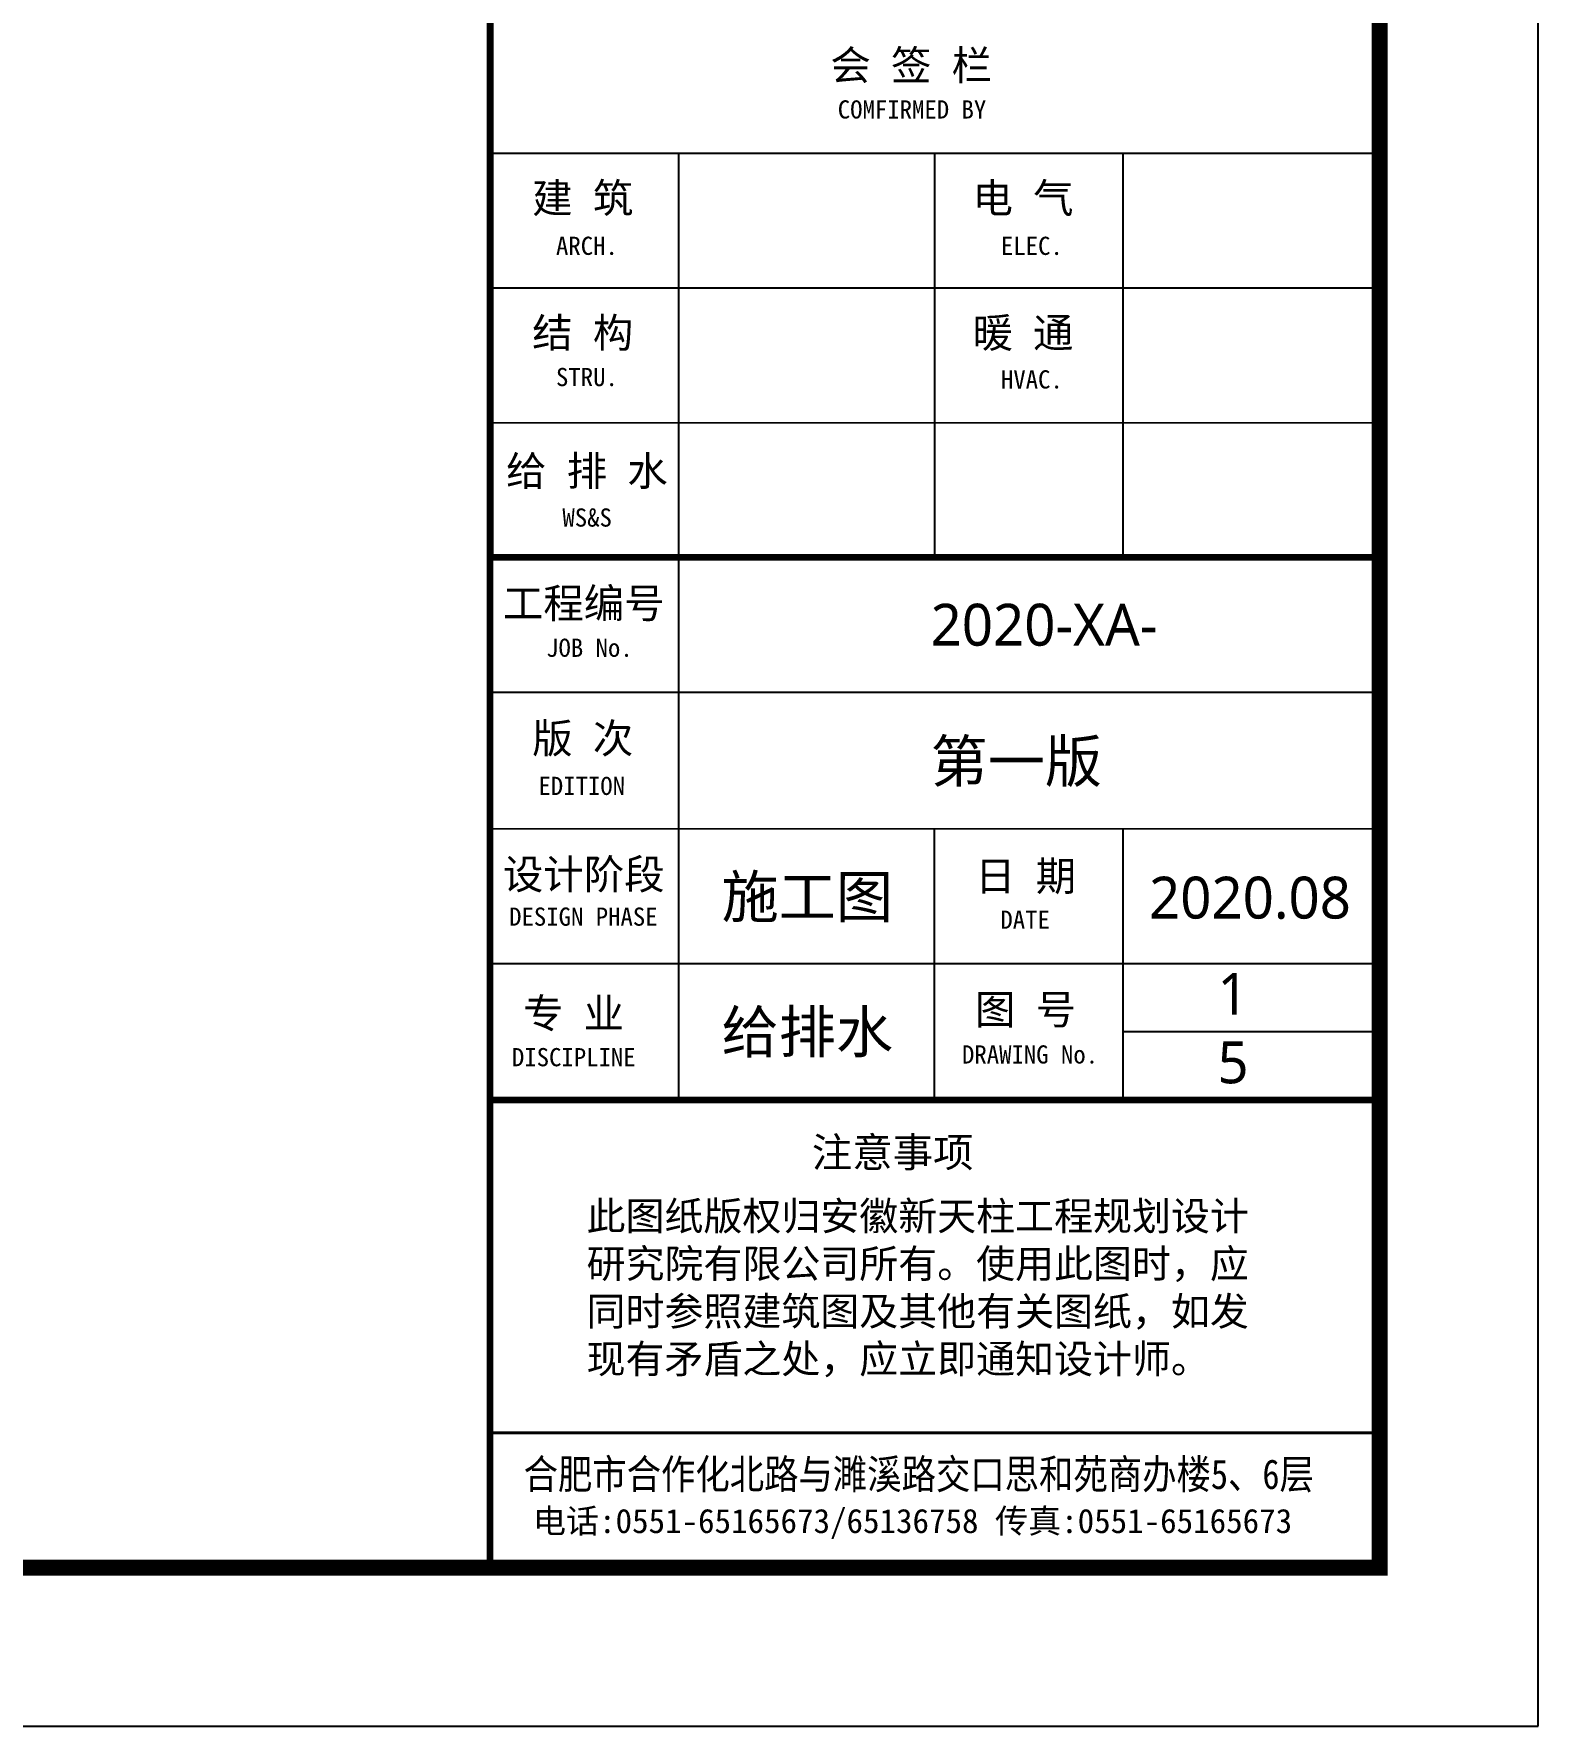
# Model space of a CAD drawing. Extents: x -4407041 to 173436, y -470270 to -29437.
# Drawn here: x -499623 to -475896, y -292187 to -265499 of the extents above; entities that cross this region are included whole.
import ezdxf

# ---------------------------------------------------------------- set-up
doc = ezdxf.new("R2010")
doc.units = 0
doc.header["$LTSCALE"] = 1000
doc.header["$MEASUREMENT"] = 0
for name, color, linetype in [('46', 7, 'Continuous'), ('PUB_TEXT', 7, 'Continuous'), ('PUB_TITLE', 4, 'Continuous'), ('TWT_TITLE', 7, 'Continuous')]:
    doc.layers.add(name, color=color, linetype=linetype)
doc.styles.add('-黑体', font='msyh.ttf', dxfattribs={"width": 0.8})
doc.styles.add('TQ', font='')
doc.styles.get('TQ').set_extended_font_data('SimSun')

# ---------------------------------------------------------------- blocks, each defined once
blk = doc.blocks.new('ly')
at = {"layer": 'PUB_TEXT', "insert": (-5884, 1715), "char_height": 212, "width": 5144.75, "attachment_point": 1, "style": 'TQ'}
blk.add_mtext('此图纸版权归安徽新天柱工程规划设计研究院有限公司所有。使用此图时，应同时参照建筑图及其他有关图纸，如发现有矛盾之处，应立即通知设计师。', dxfattribs=at)

msp = doc.modelspace()

# ---------------------------------------------------------------- linework, layer by layer
at = {"layer": 'PUB_TEXT', "color": 4}
msp.add_line((-478401.7, -289686.4), (-478401.6, -288467.8), dxfattribs=at)
at = {"layer": 'PUB_TITLE', "color": 4}
for p, q in [((-492425.2, -267380.8), (-478400.3, -267381.6)), ((-489451.6, -273755.9), (-489451.2, -267380.9)), ((-485414.1, -273756.2), (-485413.7, -267381.2)), ((-482439.1, -273756.3), (-482438.7, -267381.4)), ((-492425.4, -269505.7), (-478400.5, -269506.6)), ((-492425.5, -271630.7), (-478400.6, -271631.6)), ((-489450.7, -282311.1), (-489450.2, -273755.9)), ((-492425.8, -275880.7), (-478400.9, -275881.6)), ((-492425.9, -278033.3), (-478401, -278034.2)), ((-485414.7, -282311.3), (-485414.4, -278033.8)), ((-482439.7, -282311.5), (-482439.4, -278033.9)), ((-492426, -280158.3), (-478358.1, -280159.2)), ((-478401.2, -281235.5), (-482439.6, -281235.2))]:
    msp.add_line(p, q, dxfattribs=at)
at = {"layer": 'PUB_TITLE', "color": 4, "lineweight": 40}
for p, q in [((-492425.6, -273755.7), (-478400.7, -273756.6)), ((-492426.5, -287560.5), (-478401.6, -287561.4))]:
    msp.add_line(p, q, dxfattribs=at)
at = {"layer": 'PUB_TITLE', "color": 4, "lineweight": 40, "const_width": 106.2, "elevation": 0}
for points in [[(-492420.4, -189686.1), (-492426.6, -289685.5)], [(-492420.4, -189686.1), (-492426.6, -289685.5)], [(-492426.2, -282310.9), (-478470.2, -282311.8)]]:
    msp.add_lwpolyline(points, dxfattribs=at)
at = {"layer": 'PUB_TITLE', "color": 4, "const_width": 106.2, "elevation": 0}
msp.add_lwpolyline([(-492425.6, -273755.7), (-478400.7, -273756.6)], dxfattribs=at)
at = {"layer": 'TWT_TITLE'}
msp.add_lwpolyline([(-661645.5, -292186.9), (-475895.5, -292186.9), (-475895.5, -187186.9), (-661645.5, -187186.9)], close=True, dxfattribs=at)
at = {"layer": 'TWT_TITLE', "const_width": 250}
msp.add_lwpolyline([(-655395.5, -289686.9), (-478395.5, -289686.9), (-478395.5, -189686.9), (-655395.5, -189686.9)], close=True, dxfattribs=at)
at = {"layer": 'TWT_TITLE', "const_width": 200}
msp.add_lwpolyline([(-478395.5, -289686.9), (-478395.5, -189686.9)], dxfattribs=at)

# ---------------------------------------------------------------- block references
at = {"layer": 'PUB_TEXT', "color": 4, "xscale": 2.124987955631856, "yscale": 2.124987896168022, "zscale": 2.124987953163782, "rotation": 359.9964435025361}
msp.add_blockref('ly', (-478401.6, -287561.4, 0), dxfattribs=at)

# ---------------------------------------------------------------- texts
at = {"layer": '46', "color": 4, "linetype": 'Continuous', "style": '-黑体'}
for s, p in [('2020-XA-', (-485478.4, -275147.6, 0)), ('第一版', (-485478.5, -277300.2, 0)), ('施工图', (-488774.4, -279436.2, 0)), ('给排水', (-488774.5, -281567.5, 0))]:
    msp.add_text(s, height=660.81, rotation=359.99644, dxfattribs=at).set_placement(p)
at = {"layer": '46', "linetype": 'Continuous', "style": '-黑体'}
for s, height, p in [('2020.08', 660.81, (-482033, -279451.5, 0)), ('1', 660.8, (-480954, -280968.3, 0)), ('5', 660.8, (-480954.1, -282049.3, 0))]:
    msp.add_text(s, height=height, rotation=359.99644, dxfattribs=at).set_placement(p)
at = {"layer": 'PUB_TEXT', "color": 4, "style": 'TQ'}
for s, height, p in [(' 工程编号', 467.5, (-492542.4, -274712, 0)), ('      JOB No.', 286.873, (-492713.6, -275323.6, 0)), ('  版 次', 467.5, (-492397.6, -276842.4, 0)), ('     EDITION', 286.873, (-492639.7, -277502.3, 0)), (' 设计阶段', 467.5, (-492542.7, -278987, 0)), ('日 期', 467.5, (-484777, -279013.8, 0)), ('     DESIGN PHASE', 286.873, (-493101.7, -279564, 0)), ('         DATE', 286.873, (-486133.8, -279611.8, 0)), ('  专 业', 467.5, (-492542.8, -281178.6, 0)), ('图 号', 467.5, (-484777.1, -281118.7, 0)), ('     DISCIPLINE', 286.873, (-493057.6, -281780.2, 0)), ('     DRAWING No.', 286.873, (-485958.9, -281737.4, 0)), ('注意事项', 467.5, (-487352.1, -283370.6, 0))]:
    msp.add_text(s, height=height, rotation=359.99644, dxfattribs=at).set_placement(p)
at = {"layer": 'PUB_TEXT', "color": 4, "style": 'TQ', "width": 0.85}
msp.add_text('合肥市合作化北路与濉溪路交口思和苑商办楼5、6层 ', height=467.5, dxfattribs=at).set_placement((-491897.9, -288446.6, 0))
at = {"layer": 'PUB_TEXT', "color": 4, "style": 'TQ'}
msp.add_text('电话:0551-65165673/65136758 传真:0551-65165673', height=382.5, dxfattribs=at).set_placement((-491750.7, -289142, 0))
at = {"layer": 'PUB_TEXT', "color": 4, "attachment_point": 1, "rotation": 359.99644, "style": 'TQ'}
for s, insert, char_height, width in [('会 签 栏', (-487059, -265759.6, 0), 467.5, 5558.968), ('COMFIRMED BY', (-486942.1, -266547.7, 0), 286.873, 5998.841), ('建 筑', (-491761.4, -267854.4, 0), 467.5, 5014.972), ('电 气', (-484817.6, -267854.8, 0), 467.5, 5014.972), ('   ARCH.', (-491972.3, -268698.2, 0), 286.87, 5998.841), ('   ELEC.', (-484954.1, -268698.7, 0), 286.87, 5998.841), ('结 构', (-491761.5, -269979.3, 0), 467.5, 5014.972), ('暖 通', (-484817.8, -269979.8, 0), 467.5, 5014.972), ('   STRU.', (-491972.4, -270767.4, 0), 286.87, 5998.841), ('   HVAC.', (-484954.3, -270805.1, 0), 286.87, 5998.841), ('给 排 水', (-492174.1, -272158, 0), 467.5, 5558.968), ('   WS&S', (-491871.1, -272983.3, 0), 286.87, 6102.965)]:
    msp.add_mtext(s, dxfattribs=dict(at, insert=insert, char_height=char_height, width=width))

doc.saveas('drawing.dxf')
